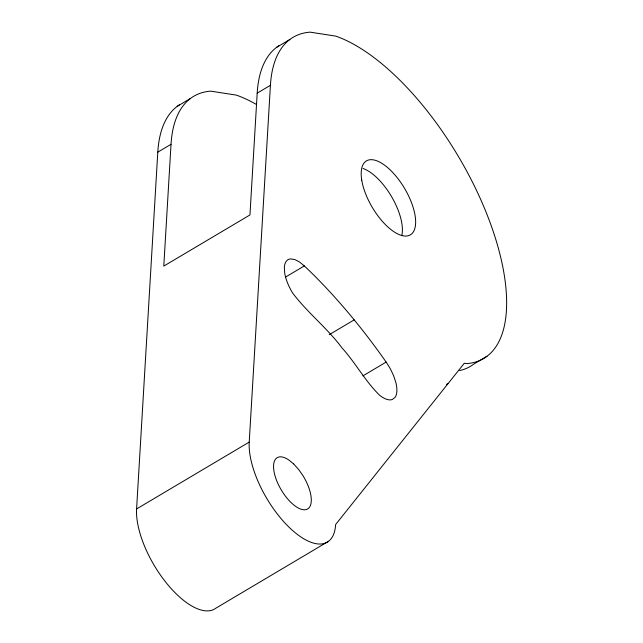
<?xml version="1.0" encoding="UTF-8"?>
<svg xmlns="http://www.w3.org/2000/svg" width="643" height="643" viewBox="0 0 643 643"><rect width="100%" height="100%" fill="white"/><g stroke="black" fill="none" stroke-linecap="round" stroke-linejoin="round"><path stroke-width="0.96" d="M328.517 541.31L215.887 608.165A68.375 29.779 59.3 0 1 166.055 582.574A68.375 29.779 59.3 0 1 136.589 508.943L157.792 152.158A186.735 81.323 59.3 0 1 179.59 104.696M256.388 104.447A186.735 81.323 59.3 0 0 236.286 95.108L210.695 91.145A186.735 81.323 59.3 0 0 171.022 144.305L163.788 266.098L249.95 214.955L257.192 93.155A186.735 81.323 59.3 0 1 278.99 45.693M249.227 442.095L270.422 85.302A186.735 81.323 59.3 0 1 310.095 32.15L335.686 36.104A186.735 81.323 59.3 0 1 486.43 213.042A186.735 81.323 59.3 0 1 466.73 363.6L464.31 363.231L335.63 524.535A68.375 29.779 59.3 0 1 289.776 527.911A68.375 29.779 59.3 0 1 249.227 442.095L136.589 508.943M177.219 106.336L190.449 98.483M276.611 47.341L289.848 39.488M157.792 152.158L171.022 144.305M257.192 93.155L270.422 85.302M285.42 277.141L304.34 265.921L309.114 270.486A331.933 144.562 59.3 0 1 352.911 318.293L358.987 325.784A331.933 144.562 59.3 0 1 386.138 362.081L390.277 368.672L393.572 375.576L395.815 382.336A29.819 12.989 59.3 0 1 395.067 397.35L392.383 399.464A29.819 12.989 59.3 0 1 379.515 395.18C365.16 381.05 355.531 362.869 342.02 347.903C327.287 328.155 307.555 312.763 292.766 293.216A29.811 12.981 59.3 0 1 284.688 273.034L284.351 267.392A29.811 12.981 59.3 0 1 290.684 258.904L294.767 259.539L299.421 261.926L304.34 265.921M329.256 334.673L354.189 319.868M362.925 375.866L386.138 362.081M486.984 356.27L473.746 364.123A186.735 81.323 59.3 0 1 459.592 370.577M446.459 384.514L448.107 383.533M363.038 168.474A43.009 18.727 59.3 0 1 391.868 197.16A43.009 18.727 59.3 0 1 401.803 235.555M293.586 463.868L288.667 459.882A29.811 12.981 59.3 0 0 275.534 477.476A29.811 12.981 59.3 0 0 304.935 509.77A29.811 12.981 59.3 0 0 302.845 475.458L298.416 469.181L293.586 463.868M361.736 180.096A43.009 18.727 59.3 0 0 406.448 236.045A43.009 18.727 59.3 0 0 397.061 177.492A43.009 18.727 59.3 0 0 361.736 180.096"/></g></svg>
